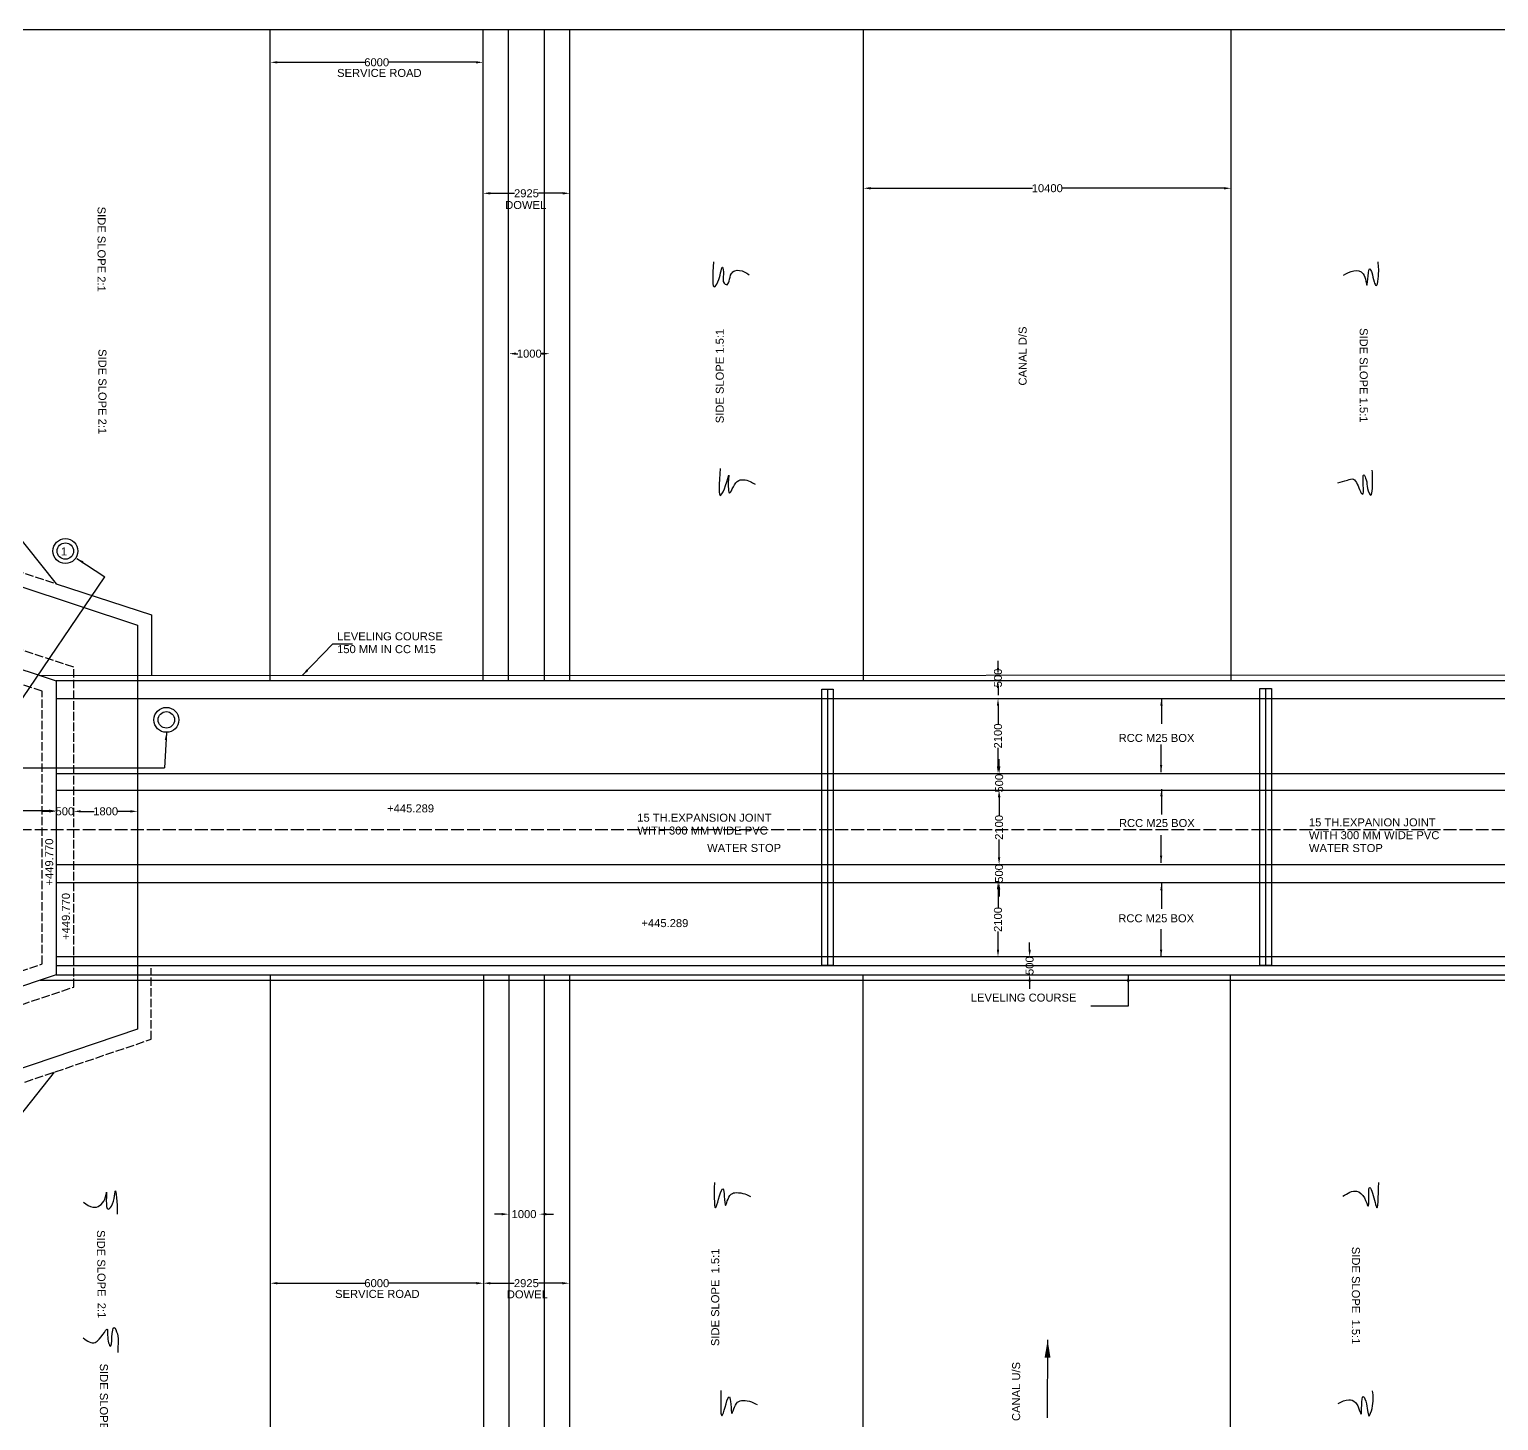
# Model space of a CAD drawing. Header units: millimetres. Extents: x 1443109 to 1578238, y 45507392 to 45603504.
# Drawn here: x 1474982 to 1516279, y 45539712 to 45578832 of the extents above; entities that cross this region are included whole.
import ezdxf

# ---------------------------------------------------------------- set-up
doc = ezdxf.new("R2010")
doc.units = ezdxf.units.MM
doc.header["$MEASUREMENT"] = 0
doc.linetypes.add('ACAD_ISO02W100', pattern=[15, 12, -3])
for name, color, linetype in [('DIMENSIONS', 7, 'Continuous'), ('DRAWING', 2, 'Continuous'), ('TEXT', 7, 'Continuous')]:
    doc.layers.add(name, color=color, linetype=linetype)
doc.styles.get("Standard").update_dxf_attribs({"font": 'arial.ttf', "height": 225})
doc.dimstyles.get("Standard").update_dxf_attribs({"dimtxt": 225, "dimasz": 200, "dimexe": 0.18, "dimexo": 0.0625, "dimgap": 0.09, "dimtad": 0, "dimdec": 0, "dimzin": 0, "dimdsep": 46, "dimtxsty": 'Standard', "dimcen": 0.09, "dimse1": 1, "dimse2": 1, "dimadec": 0, "dimazin": 0, "dimtfac": 1, "dimtdec": 0, "dimtofl": 0, "dimtmove": 0, "dimatfit": 3, "dimfxl": 1, "dimtolj": 1, "dimtzin": 0, "dimarcsym": 0})

# ---------------------------------------------------------------- blocks, each defined once
blk = doc.blocks.new('*D77')
at = {"layer": 'Defpoints', "color": 0, "transparency": 16777216}
for p in [(1488455, 45545472), (1489317, 45545518), (1489317, 45545472)]:
    blk.add_point(p, dxfattribs=at)
at = {"layer": 'DIMENSIONS', "color": 0, "lineweight": -2, "transparency": 16777216}
for p, q in [((1488255, 45545518), (1488055, 45545518)), ((1489517, 45545518), (1489717, 45545518))]:
    blk.add_line(p, q, dxfattribs=at)
at = {"layer": 'DIMENSIONS', "color": 0, "transparency": 16777216}
for points in [[(1488255, 45545551), (1488255, 45545484), (1488455, 45545518)], [(1489517, 45545551), (1489517, 45545484), (1489317, 45545518)]]:
    blk.add_solid(points, dxfattribs=at)
at = {"layer": 'DIMENSIONS', "color": 0, "transparency": 16777216, "insert": (1488886, 45545518), "char_height": 225, "attachment_point": 5}
blk.add_mtext('\\A1;1000', dxfattribs=at)
blk = doc.blocks.new('*D78')
at = {"layer": 'Defpoints', "color": 0, "transparency": 16777216}
for p in [(1490160, 45543576), (1487742, 45542890), (1490160, 45542890)]:
    blk.add_point(p, dxfattribs=at)
at = {"layer": 'DIMENSIONS', "color": 0, "lineweight": -2, "transparency": 16777216}
for p, q in [((1487942, 45543576), (1488612, 45543576)), ((1489960, 45543576), (1489290, 45543576))]:
    blk.add_line(p, q, dxfattribs=at)
at = {"layer": 'DIMENSIONS', "color": 0, "transparency": 16777216}
for points in [[(1487942, 45543609), (1487942, 45543542), (1487742, 45543576)], [(1489960, 45543609), (1489960, 45543542), (1490160, 45543576)]]:
    blk.add_solid(points, dxfattribs=at)
at = {"layer": 'DIMENSIONS', "color": 0, "transparency": 16777216, "insert": (1488951, 45543576), "char_height": 225, "attachment_point": 5}
blk.add_mtext('\\A1;2925', dxfattribs=at)
blk = doc.blocks.new('*D79')
at = {"layer": 'Defpoints', "color": 0, "transparency": 16777216}
for p in [(1481752, 45543576), (1487742, 45543576), (1487742, 45543576)]:
    blk.add_point(p, dxfattribs=at)
at = {"layer": 'DIMENSIONS', "color": 0, "lineweight": -2, "transparency": 16777216}
for p, q in [((1481952, 45543576), (1484411, 45543576)), ((1487542, 45543576), (1485084, 45543576))]:
    blk.add_line(p, q, dxfattribs=at)
at = {"layer": 'DIMENSIONS', "color": 0, "transparency": 16777216}
for points in [[(1481952, 45543609), (1481952, 45543542), (1481752, 45543576)], [(1487542, 45543609), (1487542, 45543542), (1487742, 45543576)]]:
    blk.add_solid(points, dxfattribs=at)
at = {"layer": 'DIMENSIONS', "color": 0, "transparency": 16777216, "insert": (1484747, 45543576), "char_height": 225, "attachment_point": 5}
blk.add_mtext('\\A1;6000', dxfattribs=at)
blk = doc.blocks.new('*D91')
at = {"layer": 'Defpoints', "color": 0, "transparency": 16777216}
for p in [(1498428, 45574364), (1508758, 45574364), (1508758, 45574364)]:
    blk.add_point(p, dxfattribs=at)
at = {"layer": 'DIMENSIONS', "color": 0, "lineweight": -2, "transparency": 16777216}
for p, q in [((1498628, 45574364), (1503180, 45574364)), ((1508558, 45574364), (1504005, 45574364))]:
    blk.add_line(p, q, dxfattribs=at)
at = {"layer": 'DIMENSIONS', "color": 0, "transparency": 16777216}
for points in [[(1498628, 45574397), (1498628, 45574330), (1498428, 45574364)], [(1508558, 45574397), (1508558, 45574330), (1508758, 45574364)]]:
    blk.add_solid(points, dxfattribs=at)
at = {"layer": 'DIMENSIONS', "color": 0, "transparency": 16777216, "insert": (1503593, 45574364), "char_height": 225, "attachment_point": 5}
blk.add_mtext('\\A1;10400', dxfattribs=at)
blk = doc.blocks.new('*D92')
at = {"layer": 'Defpoints', "color": 0, "transparency": 16777216}
for p in [(1481752, 45577905), (1487735, 45577905), (1487735, 45577905)]:
    blk.add_point(p, dxfattribs=at)
at = {"layer": 'DIMENSIONS', "color": 0, "lineweight": -2, "transparency": 16777216}
for p, q in [((1481952, 45577905), (1484407, 45577905)), ((1487535, 45577905), (1485080, 45577905))]:
    blk.add_line(p, q, dxfattribs=at)
at = {"layer": 'DIMENSIONS', "color": 0, "transparency": 16777216}
for points in [[(1481952, 45577938), (1481952, 45577872), (1481752, 45577905)], [(1487535, 45577938), (1487535, 45577872), (1487735, 45577905)]]:
    blk.add_solid(points, dxfattribs=at)
at = {"layer": 'DIMENSIONS', "color": 0, "transparency": 16777216, "insert": (1484744, 45577905), "char_height": 225, "attachment_point": 5}
blk.add_mtext('\\A1;6000', dxfattribs=at)
blk = doc.blocks.new('*D93')
at = {"layer": 'Defpoints', "color": 0, "transparency": 16777216}
for p in [(1487735, 45574222), (1490173, 45574222), (1490173, 45574222)]:
    blk.add_point(p, dxfattribs=at)
at = {"layer": 'DIMENSIONS', "color": 0, "lineweight": -2, "transparency": 16777216}
for p, q in [((1487935, 45574222), (1488615, 45574222)), ((1489973, 45574222), (1489293, 45574222))]:
    blk.add_line(p, q, dxfattribs=at)
at = {"layer": 'DIMENSIONS', "color": 0, "transparency": 16777216}
for points in [[(1487935, 45574255), (1487935, 45574189), (1487735, 45574222)], [(1489973, 45574255), (1489973, 45574189), (1490173, 45574222)]]:
    blk.add_solid(points, dxfattribs=at)
at = {"layer": 'DIMENSIONS', "color": 0, "transparency": 16777216, "insert": (1488954, 45574222), "char_height": 225, "attachment_point": 5}
blk.add_mtext('\\A1;2925', dxfattribs=at)
blk = doc.blocks.new('*D97')
at = {"layer": 'Defpoints', "color": 0, "transparency": 16777216}
for p in [(1465726, 45556859), (1475730, 45556859), (1475730, 45556859)]:
    blk.add_point(p, dxfattribs=at)
at = {"layer": 'DIMENSIONS', "color": 0, "lineweight": -2, "transparency": 16777216}
for p, q in [((1465926, 45556859), (1470228, 45556859)), ((1475530, 45556859), (1471228, 45556859))]:
    blk.add_line(p, q, dxfattribs=at)
at = {"layer": 'DIMENSIONS', "color": 0, "transparency": 16777216}
for points in [[(1465926, 45556893), (1465926, 45556826), (1465726, 45556859)], [(1475530, 45556893), (1475530, 45556826), (1475730, 45556859)]]:
    blk.add_solid(points, dxfattribs=at)
at = {"layer": 'DIMENSIONS', "color": 0, "transparency": 16777216, "insert": (1470728, 45556859), "char_height": 225, "attachment_point": 5}
blk.add_mtext('\\A1;100500', dxfattribs=at)
blk = doc.blocks.new('*D98')
at = {"layer": 'Defpoints', "color": 0, "transparency": 16777216}
for p in [(1475730, 45556859), (1476228, 45556859), (1476228, 45556844)]:
    blk.add_point(p, dxfattribs=at)
at = {"layer": 'DIMENSIONS', "color": 0, "lineweight": -2, "transparency": 16777216}
for p, q in [((1475530, 45556844), (1475330, 45556844)), ((1476428, 45556844), (1476628, 45556844))]:
    blk.add_line(p, q, dxfattribs=at)
at = {"layer": 'DIMENSIONS', "color": 0, "transparency": 16777216}
for points in [[(1475530, 45556877), (1475530, 45556811), (1475730, 45556844)], [(1476428, 45556877), (1476428, 45556811), (1476228, 45556844)]]:
    blk.add_solid(points, dxfattribs=at)
at = {"layer": 'DIMENSIONS', "color": 0, "transparency": 16777216, "insert": (1475979, 45556844), "char_height": 225, "attachment_point": 5}
blk.add_mtext('\\A1;500', dxfattribs=at)
blk = doc.blocks.new('*D99')
at = {"layer": 'Defpoints', "color": 0, "transparency": 16777216}
for p in [(1476228, 45556844), (1478024, 45556844), (1478024, 45556844)]:
    blk.add_point(p, dxfattribs=at)
at = {"layer": 'DIMENSIONS', "color": 0, "lineweight": -2, "transparency": 16777216}
for p, q in [((1476428, 45556844), (1476801, 45556844)), ((1477824, 45556844), (1477451, 45556844))]:
    blk.add_line(p, q, dxfattribs=at)
at = {"layer": 'DIMENSIONS', "color": 0, "transparency": 16777216}
for points in [[(1476428, 45556877), (1476428, 45556811), (1476228, 45556844)], [(1477824, 45556877), (1477824, 45556811), (1478024, 45556844)]]:
    blk.add_solid(points, dxfattribs=at)
at = {"layer": 'DIMENSIONS', "color": 0, "transparency": 16777216, "insert": (1477126, 45556844), "char_height": 225, "attachment_point": 5}
blk.add_mtext('\\A1;1800', dxfattribs=at)
blk = doc.blocks.new('*D100')
at = {"layer": 'Defpoints', "color": 0, "transparency": 16777216}
for p in [(1502208, 45560674), (1502208, 45560514), (1502208, 45560514)]:
    blk.add_point(p, dxfattribs=at)
at = {"layer": 'DIMENSIONS', "color": 0, "lineweight": -2, "transparency": 16777216}
for p, q in [((1502208, 45560874), (1502208, 45561074)), ((1502208, 45560314), (1502208, 45560114))]:
    blk.add_line(p, q, dxfattribs=at)
at = {"layer": 'DIMENSIONS', "color": 0, "transparency": 16777216}
for points in [[(1502175, 45560874), (1502241, 45560874), (1502208, 45560674)], [(1502175, 45560314), (1502241, 45560314), (1502208, 45560514)]]:
    blk.add_solid(points, dxfattribs=at)
at = {"layer": 'DIMENSIONS', "color": 0, "transparency": 16777216, "insert": (1502208, 45560594), "char_height": 225, "attachment_point": 5, "rotation": 90}
blk.add_mtext('\\A1;500', dxfattribs=at)
blk = doc.blocks.new('*D101')
at = {"layer": 'Defpoints', "color": 0, "transparency": 16777216}
for p in [(1502208, 45560017), (1502208, 45557910), (1502208, 45557910)]:
    blk.add_point(p, dxfattribs=at)
at = {"layer": 'DIMENSIONS', "color": 0, "lineweight": -2, "transparency": 16777216}
for p, q in [((1502208, 45559817), (1502208, 45559301)), ((1502208, 45558110), (1502208, 45558626))]:
    blk.add_line(p, q, dxfattribs=at)
at = {"layer": 'DIMENSIONS', "color": 0, "transparency": 16777216}
for points in [[(1502175, 45559817), (1502241, 45559817), (1502208, 45560017)], [(1502175, 45558110), (1502241, 45558110), (1502208, 45557910)]]:
    blk.add_solid(points, dxfattribs=at)
at = {"layer": 'DIMENSIONS', "color": 0, "transparency": 16777216, "insert": (1502208, 45558963), "char_height": 225, "attachment_point": 5, "rotation": 90}
blk.add_mtext('\\A1;2100', dxfattribs=at)
blk = doc.blocks.new('*D102')
at = {"layer": 'Defpoints', "color": 0, "transparency": 16777216}
for p in [(1502208, 45557435), (1502208, 45555350), (1502238, 45555350)]:
    blk.add_point(p, dxfattribs=at)
at = {"layer": 'DIMENSIONS', "color": 0, "lineweight": -2, "transparency": 16777216}
for p, q in [((1502238, 45557235), (1502238, 45556730)), ((1502238, 45555550), (1502238, 45556055))]:
    blk.add_line(p, q, dxfattribs=at)
at = {"layer": 'DIMENSIONS', "color": 0, "transparency": 16777216}
for points in [[(1502205, 45557235), (1502272, 45557235), (1502238, 45557435)], [(1502205, 45555550), (1502272, 45555550), (1502238, 45555350)]]:
    blk.add_solid(points, dxfattribs=at)
at = {"layer": 'DIMENSIONS', "color": 0, "transparency": 16777216, "insert": (1502238, 45556392), "char_height": 225, "attachment_point": 5, "rotation": 90}
blk.add_mtext('\\A1;2100', dxfattribs=at)
blk = doc.blocks.new('*D103')
at = {"layer": 'Defpoints', "color": 0, "transparency": 16777216}
for p in [(1502238, 45554847), (1502208, 45552759), (1502238, 45552759)]:
    blk.add_point(p, dxfattribs=at)
at = {"layer": 'DIMENSIONS', "color": 0, "lineweight": -2, "transparency": 16777216}
for p, q in [((1502208, 45554647), (1502208, 45554141)), ((1502208, 45552959), (1502208, 45553465))]:
    blk.add_line(p, q, dxfattribs=at)
at = {"layer": 'DIMENSIONS', "color": 0, "transparency": 16777216}
for points in [[(1502175, 45554647), (1502241, 45554647), (1502208, 45554847)], [(1502175, 45552959), (1502241, 45552959), (1502208, 45552759)]]:
    blk.add_solid(points, dxfattribs=at)
at = {"layer": 'DIMENSIONS', "color": 0, "transparency": 16777216, "insert": (1502208, 45553803), "char_height": 225, "attachment_point": 5, "rotation": 90}
blk.add_mtext('\\A1;2100', dxfattribs=at)
blk = doc.blocks.new('*D104')
at = {"layer": 'Defpoints', "color": 0, "transparency": 16777216}
for p in [(1503097, 45552759), (1503097, 45552759), (1503097, 45552252)]:
    blk.add_point(p, dxfattribs=at)
at = {"layer": 'DIMENSIONS', "color": 0, "lineweight": -2, "transparency": 16777216}
for p, q in [((1503097, 45552959), (1503097, 45553159)), ((1503097, 45552052), (1503097, 45551852))]:
    blk.add_line(p, q, dxfattribs=at)
at = {"layer": 'DIMENSIONS', "color": 0, "transparency": 16777216}
for points in [[(1503064, 45552959), (1503131, 45552959), (1503097, 45552759)], [(1503064, 45552052), (1503131, 45552052), (1503097, 45552252)]]:
    blk.add_solid(points, dxfattribs=at)
at = {"layer": 'DIMENSIONS', "color": 0, "transparency": 16777216, "insert": (1503097, 45552505), "char_height": 225, "attachment_point": 5, "rotation": 90}
blk.add_mtext('\\A1;500', dxfattribs=at)
blk = doc.blocks.new('*D105')
at = {"layer": 'Defpoints', "color": 0, "transparency": 16777216}
for p in [(1502238, 45555350), (1502773, 45555350), (1502773, 45554847)]:
    blk.add_point(p, dxfattribs=at)
at = {"layer": 'DIMENSIONS', "color": 0, "lineweight": -2, "transparency": 16777216}
for p, q in [((1502238, 45555550), (1502238, 45555750)), ((1502238, 45554647), (1502238, 45554447))]:
    blk.add_line(p, q, dxfattribs=at)
at = {"layer": 'DIMENSIONS', "color": 0, "transparency": 16777216}
for points in [[(1502205, 45555550), (1502272, 45555550), (1502238, 45555350)], [(1502205, 45554647), (1502272, 45554647), (1502238, 45554847)]]:
    blk.add_solid(points, dxfattribs=at)
at = {"layer": 'DIMENSIONS', "color": 0, "transparency": 16777216, "insert": (1502238, 45555098), "char_height": 225, "attachment_point": 5, "rotation": 90}
blk.add_mtext('\\A1;500', dxfattribs=at)
blk = doc.blocks.new('*D106')
at = {"layer": 'Defpoints', "color": 0, "transparency": 16777216}
for p in [(1502241, 45557910), (1503515, 45557910), (1503515, 45557435)]:
    blk.add_point(p, dxfattribs=at)
at = {"layer": 'DIMENSIONS', "color": 0, "lineweight": -2, "transparency": 16777216}
for p, q in [((1502241, 45558110), (1502241, 45558310)), ((1502241, 45557235), (1502241, 45557035))]:
    blk.add_line(p, q, dxfattribs=at)
at = {"layer": 'DIMENSIONS', "color": 0, "transparency": 16777216}
for points in [[(1502208, 45558110), (1502275, 45558110), (1502241, 45557910)], [(1502208, 45557235), (1502275, 45557235), (1502241, 45557435)]]:
    blk.add_solid(points, dxfattribs=at)
at = {"layer": 'DIMENSIONS', "color": 0, "transparency": 16777216, "insert": (1502241, 45557635), "char_height": 225, "attachment_point": 5, "rotation": 90}
blk.add_mtext('\\A1;500', dxfattribs=at)
blk = doc.blocks.new('*D152')
at = {"layer": 'Defpoints', "color": 0, "transparency": 16777216}
for p in [(1488461, 45569666), (1489604, 45569713), (1489604, 45569713)]:
    blk.add_point(p, dxfattribs=at)
at = {"layer": 'DIMENSIONS', "color": 0, "lineweight": -2, "transparency": 16777216}
for p, q in [((1488661, 45569713), (1488708, 45569713)), ((1489404, 45569713), (1489358, 45569713))]:
    blk.add_line(p, q, dxfattribs=at)
at = {"layer": 'DIMENSIONS', "color": 0, "transparency": 16777216}
for points in [[(1488661, 45569746), (1488661, 45569680), (1488461, 45569713)], [(1489404, 45569746), (1489404, 45569680), (1489604, 45569713)]]:
    blk.add_solid(points, dxfattribs=at)
at = {"layer": 'DIMENSIONS', "color": 0, "transparency": 16777216, "insert": (1489033, 45569713), "char_height": 225, "attachment_point": 5}
blk.add_mtext('\\A1;1000', dxfattribs=at)

msp = doc.modelspace()

# ---------------------------------------------------------------- linework, layer by layer
at = {"layer": 'DIMENSIONS', "color": 0}
for points in [[(1474602.5, 45559745), (1477100.5, 45563435)], [(1474373.5, 45558064), (1478775.5, 45558064)]]:
    msp.add_lwpolyline(points, dxfattribs=at)
for centre, radius in [((1475994, 45564162.5), 351), ((1475994, 45564162.5), 231.5), ((1478832, 45559417), 351), ((1478832, 45559417), 231.5)]:
    msp.add_circle(centre, radius, dxfattribs=at)
for points in [[(1494214, 45572294), (1494256, 45571599.5), (1494362.5, 45571797.5), (1494466.5, 45572142.5), (1494492, 45571950), (1494512.5, 45571692), (1494563, 45571654), (1494715, 45571963), (1494811.5, 45572041.5), (1495077.5, 45572018.5), (1495209.5, 45571932.5)], [(1511920, 45571923.5), (1512208, 45572046), (1512470, 45571959), (1512576.5, 45571639), (1512670.5, 45572097.5), (1512712.5, 45571994.5), (1512780.5, 45571729.5), (1512835, 45571626), (1512893.5, 45571816.5), (1512893.5, 45572291.5)], [(1494403, 45566485.5), (1494421, 45565732), (1494551.5, 45566004), (1494643.5, 45566298), (1494625.5, 45565974.5), (1494657, 45565795), (1494879.5, 45566123), (1495055, 45566168), (1495239.5, 45566120.5), (1495378.5, 45566042)], [(1511762.5, 45566083), (1512031.5, 45566158), (1512196, 45566184), (1512306, 45566045.5), (1512395.5, 45565835), (1512444.5, 45565765.5), (1512490.5, 45566302.5), (1512557, 45566169.5), (1512592, 45565921.5), (1512690, 45565731), (1512730.5, 45565921.5), (1512727.5, 45566435)], [(1476501.5, 45545859), (1476768.5, 45545712), (1477101, 45545942.5), (1477153, 45546139), (1477202.5, 45545659.5), (1477285.5, 45545739.5), (1477399, 45546173), (1477439, 45545878), (1477445.5, 45545515)], [(1494235.5, 45546410), (1494286.5, 45545721.5), (1494476.5, 45546225.5), (1494515.5, 45546024), (1494548.5, 45545760), (1494707.5, 45546080), (1494854, 45546123), (1495096.5, 45546086), (1495254, 45546016.5)], [(1511898.5, 45546025), (1512289, 45546163.5), (1512505.5, 45545974), (1512615, 45545739), (1512647, 45546265.5), (1512791.5, 45545915), (1512845, 45545709.5), (1512912, 45546407)], [(1476497, 45542036), (1476833, 45541913), (1477171.5, 45542285), (1477196.5, 45541947), (1477251.5, 45541808.5), (1477362.5, 45542334.5), (1477455, 45542150), (1477464, 45541697.5), (1477464, 45541627)], [(1494416.5, 45540563), (1494467.5, 45539874.5), (1494657.5, 45540378.5), (1494696.5, 45540177), (1494729.5, 45539913), (1494888.5, 45540233), (1495035, 45540276), (1495277.5, 45540239), (1495435, 45540169.5)], [(1511765.5, 45540196), (1512069.5, 45540301), (1512255, 45540226.5), (1512413.5, 45539896), (1512474.5, 45540388.5), (1512565.5, 45540186), (1512640, 45539849), (1512721, 45540054.5), (1512737.5, 45540550.5)]]:
    msp.add_spline(points, degree=3, dxfattribs=at)
at = {"layer": 'DRAWING', "color": 0}
for points in [[(1445464.5, 45557041.5), (1445464.5, 45578831.5), (1556533, 45578831.5), (1556533, 45557588)], [(1468320.5, 45578831.5), (1468320.5, 45572541.5), (1475730, 45563244.5), (1478415, 45562371), (1478415, 45560667)], [(1481752, 45560514), (1481752, 45578831.5)], [(1487735, 45560514), (1487735, 45578831.5)], [(1488451.5, 45560514), (1488451.5, 45578831.5)], [(1489456.5, 45560514), (1489456.5, 45578831.5)], [(1490173, 45560514), (1490173, 45578831.5)], [(1498428, 45560514), (1498428, 45578831.5)], [(1508757.5, 45560514), (1508757.5, 45578831.5)], [(1449071.5, 45563794.5), (1465720, 45563836), (1465720, 45571141.5), (1467925, 45571141.5), (1467925, 45565423), (1478024.5, 45562077.5), (1478024.5, 45550724), (1467911, 45547300), (1467911, 45541590), (1465732.5, 45541590), (1465732.5, 45548890), (1445464.5, 45548890)], [(1465720, 45563836), (1475730, 45560514), (1475730, 45552251.5), (1465732.5, 45548890)], [(1475267.4, 45560667.5), (1528478.8, 45560681.2)], [(1527975, 45560514), (1475730, 45560514)], [(1497412.8, 45560282.5), (1497412.8, 45552505.5)], [(1509731.8, 45552505.5), (1509731.8, 45560294.5)], [(1475730, 45560017), (1527975, 45560017)], [(1475730, 45557909.5), (1527975, 45557909.5)], [(1475730, 45557435), (1527975, 45557435)], [(1475730, 45555349.5), (1527975, 45555349.5)], [(1475730, 45554847), (1527975, 45554847)], [(1475730, 45552759), (1527975, 45552759)], [(1475730, 45552505.5), (1527975, 45552505.5)], [(1475280.8, 45552100.5), (1528424.2, 45552100.5)], [(1475730, 45552251.5), (1527975, 45552251.5)], [(1481752.5, 45552251.5), (1481752.5, 45534900)], [(1487742, 45552251.5), (1487742, 45534900)], [(1488455, 45552251.5), (1488455, 45534900)], [(1489452, 45552251.5), (1489452, 45534900)], [(1490159.5, 45552251.5), (1490159.5, 45534900)], [(1498411.5, 45552251.5), (1498411.5, 45534900)], [(1508737, 45552251.5), (1508737, 45534900)], [(1468335, 45540218), (1475688.3, 45549513.6)]]:
    msp.add_lwpolyline(points, dxfattribs=at)
at = {"layer": 'DRAWING', "color": 0, "linetype": 'ACAD_ISO02W100', "ltscale": 20}
for points in [[(1465331, 45548890), (1465331, 45549174), (1475339.5, 45552552), (1475339.5, 45560221.5), (1465327.5, 45563544), (1465327.5, 45571544.5), (1468313.5, 45571544.5), (1468313.5, 45565707.5), (1475730, 45563244.5)], [(1466234, 45541590), (1466234, 45548523.5), (1476228, 45551903), (1476228, 45560895), (1466220, 45564197.5), (1466220, 45571141.5)], [(1465331, 45542157), (1465331, 45541179.5), (1468324, 45541179.5), (1468324, 45547015.5), (1478406, 45550435.5), (1478406, 45552430)]]:
    msp.add_lwpolyline(points, dxfattribs=at)
at = {"layer": 'DRAWING', "color": 0}
for points in [[(1497252, 45560282.5), (1497573.5, 45560282.5), (1497573.5, 45552505.5), (1497252, 45552505.5)], [(1509568, 45560294.5), (1509895.5, 45560294.5), (1509895.5, 45552505.5), (1509568, 45552505.5)]]:
    msp.add_lwpolyline(points, close=True, dxfattribs=at)
at = {"layer": 'DRAWING', "color": 0, "linetype": 'ACAD_ISO02W100', "ltscale": 30}
msp.add_lwpolyline([(1556044.3, 45556324.5), (1445478.6, 45556324.5)], dxfattribs=at)

# ---------------------------------------------------------------- texts
at = {"layer": 'TEXT', "color": 0}
for s, p in [('SERVICE ROAD', (1483631.4, 45577494)), ('DOWEL', (1488356.5, 45573780.5)), ('1', (1475867, 45564039)), ('LEVELING COURSE', (1483631.4, 45561653.5)), ('150 MM IN CC M15  ', (1483631.4, 45561292.1)), ('RCC M25 BOX', (1505598.4, 45558795.3)), ('+445.289', (1485037.1, 45556814.5)), ('15 TH.EXPANSION JOINT ', (1492069, 45556553.3)), ('RCC M25 BOX', (1505607.5, 45556403.1)), ('15 TH.EXPANION JOINT ', (1510947.7, 45556422.4)), ('WITH 300 MM WIDE PVC ', (1492069, 45556191.8)), ('WITH 300 MM WIDE PVC', (1510947.7, 45556061)), ('WATER STOP ', (1494033.2, 45555702.9)), ('WATER STOP ', (1510947.7, 45555699.5)), ('+445.289', (1492184.4, 45553589.7)), ('RCC M25 BOX', (1505589.1, 45553724.5)), ('LEVELING COURSE ', (1501444.2, 45551494.3)), ('SERVICE ROAD ', (1483574.7, 45543162.9)), ('DOWEL ', (1488401.9, 45543150.5))]:
    msp.add_text(s, height=225, dxfattribs=at).set_placement(p)
for s, rotation, p in [('SIDE SLOPE 2:1', 270, (1476898.2, 45573846.9)), ('SIDE SLOPE 1.5:1', 90, (1494499.5, 45567756.6)), ('CANAL D/S ', 90, (1503012.4, 45568816.9)), ('SIDE SLOPE 1.5:1', 270, (1512375, 45570433.7)), ('SIDE SLOPE 2:1', 270, (1476923.2, 45569842.4)), ('+449.770', 90, (1475651.5, 45554759)), ('+449.770', 90, (1476119.8, 45553228.3)), ('SIDE SLOPE  2:1', 270.59047, (1476881, 45545068.4)), ('SIDE SLOPE  1.5:1', 90, (1494370.8, 45541808.5)), ('SIDE SLOPE  1.5:1', 270, (1512155, 45544599.5)), ('SIDE SLOPE  2:1', 270, (1476963.4, 45541315.4)), ('CANAL U/S ', 90, (1502830, 45539702.1))]:
    msp.add_text(s, height=225, rotation=rotation, dxfattribs=at).set_placement(p)

# ---------------------------------------------------------------- dimensions: what is measured, and where the dimension line sits
at = {"layer": 'DIMENSIONS', "color": 0}
for base, p1, p2, text, picture, middle in [((1487735, 45577905), (1481752, 45577905), (1487735, 45577905), '6000', '*D92', (1484743.5, 45577905)), ((1490173, 45574222), (1487735, 45574222), (1490173, 45574222), '2925', '*D93', (1488954, 45574222)), ((1508757.5, 45574363.5), (1498428, 45574363.5), (1508757.5, 45574363.5), '10400', '*D91', (1503592.8, 45574363.5)), ((1489604.5, 45569713), (1488461, 45569666.5), (1489604.5, 45569713), '1000', '*D152', (1489032.8, 45569713)), ((1475730, 45556859.5), (1465725.8, 45556859.5), (1475730, 45556859.5), '100500', '*D97', (1470727.9, 45556859.5)), ((1476228, 45556844), (1475730, 45556859.5), (1476228, 45556859.5), '500', '*D98', (1475979, 45556844)), ((1478024.5, 45556844), (1476228, 45556844), (1478024.5, 45556844), '1800', '*D99', (1477126.2, 45556844)), ((1489317, 45545517.5), (1488455, 45545471.5), (1489317, 45545471.5), '1000', '*D77', (1488886, 45545517.5)), ((1487742, 45543575.8), (1481752.5, 45543575.8), (1487742, 45543575.8), '6000', '*D79', (1484747.2, 45543575.8)), ((1490159.5, 45543575.8), (1487742, 45542890.5), (1490159.5, 45542890.5), '2925', '*D78', (1488950.8, 45543575.8))]:
    dim = msp.add_linear_dim(base=base, p1=p1, p2=p2, text=text, dimstyle='Standard', dxfattribs=at)
    dim.commit()
    dim.dimension.update_dxf_attribs({"geometry": picture, "text_midpoint": middle})
for base, p1, p2, picture, middle in [((1502208, 45560514), (1502208, 45560674.4), (1502208, 45560514), '*D100', (1502208, 45560594.2)), ((1502241.3, 45557909.5), (1503515, 45557435), (1503515, 45557909.5), '*D106', (1502241.3, 45557635))]:
    dim = msp.add_linear_dim(base=base, p1=p1, p2=p2, angle=90, text='500', dimstyle='Standard', dxfattribs=at)
    dim.commit()
    dim.dimension.update_dxf_attribs({"geometry": picture, "text_midpoint": middle, "dimtype": 160})
for base, p1, p2, text, picture, middle in [((1502208, 45557909.5), (1502208, 45560017), (1502208, 45557909.5), '2100', '*D101', (1502208, 45558963.2)), ((1502238.5, 45555349.5), (1502208, 45557435), (1502208, 45555349.5), '2100', '*D102', (1502238.5, 45556392.2)), ((1502238.5, 45555349.5), (1502773, 45554847), (1502773, 45555349.5), '500', '*D105', (1502238.5, 45555098.2)), ((1502208, 45552759), (1502238.5, 45554847), (1502238.5, 45552759), '2100', '*D103', (1502208, 45553803)), ((1503097.5, 45552759), (1503097.5, 45552251.5), (1503097.5, 45552759), '500', '*D104', (1503097.5, 45552505.2))]:
    dim = msp.add_linear_dim(base=base, p1=p1, p2=p2, angle=90, text=text, dimstyle='Standard', dxfattribs=at)
    dim.commit()
    dim.dimension.update_dxf_attribs({"geometry": picture, "text_midpoint": middle})

# ---------------------------------------------------------------- leaders
for points, override in [([(1476319, 45563954.5), (1477100.5, 45563435)], {"dimgap": 0.09, "dimtad": 0}), ([(1482658, 45560669.4), (1483508.5, 45561553.5), (1484067.5, 45561553.5)], {"dimgap": 0.09, "dimtad": 0}), ([(1506802.5, 45560017), (1506802.5, 45559301)], {"dimgap": 0.09, "dimtad": 0}), ([(1478833, 45559052), (1478775.5, 45558064)], {"dimgap": 0.09, "dimtad": 0}), ([(1506793, 45557948.5), (1506793, 45558723)], {"dimgap": 0.09, "dimtad": 0}), ([(1506802.5, 45557467.5), (1506802.5, 45556751.5)], {"dimgap": 0.09, "dimtad": 0}), ([(1506793, 45555399), (1506793, 45556173.5)], {"dimgap": 0.09, "dimtad": 0}), ([(1506802.5, 45554822.5), (1506802.5, 45554106.5)], {"dimgap": 0.09, "dimtad": 0}), ([(1506793, 45552754), (1506793, 45553528.5)], {"dimgap": 0.09, "dimtad": 0}), ([(1505867, 45552251.5), (1505867, 45551368), (1504818.5, 45551368)], {"dimgap": 0.09, "dimtad": 0}), ([(1503603, 45541982.5), (1503593, 45539788)], {"dimasz": 500, "dimgap": 0.09, "dimtad": 0})]:
    msp.add_leader(points, dimstyle='Standard', override=override, dxfattribs=at)

doc.saveas('drawing.dxf')
